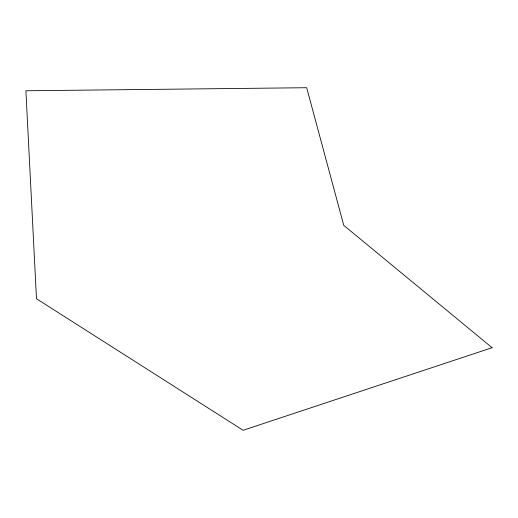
<?xml version="1.0" encoding="UTF-8"?>
<svg xmlns="http://www.w3.org/2000/svg" width="518" height="518" viewBox="0 0 518 518"><rect width="100%" height="100%" fill="white"/><g stroke="black" fill="none" stroke-linecap="round" stroke-linejoin="round"><path stroke-width="0.78" d="M492.1 347.701L243.104 430.283L36.493 298.763L25.9 90.773L306.682 87.717L343.764 225.356L492.1 347.701"/></g></svg>
